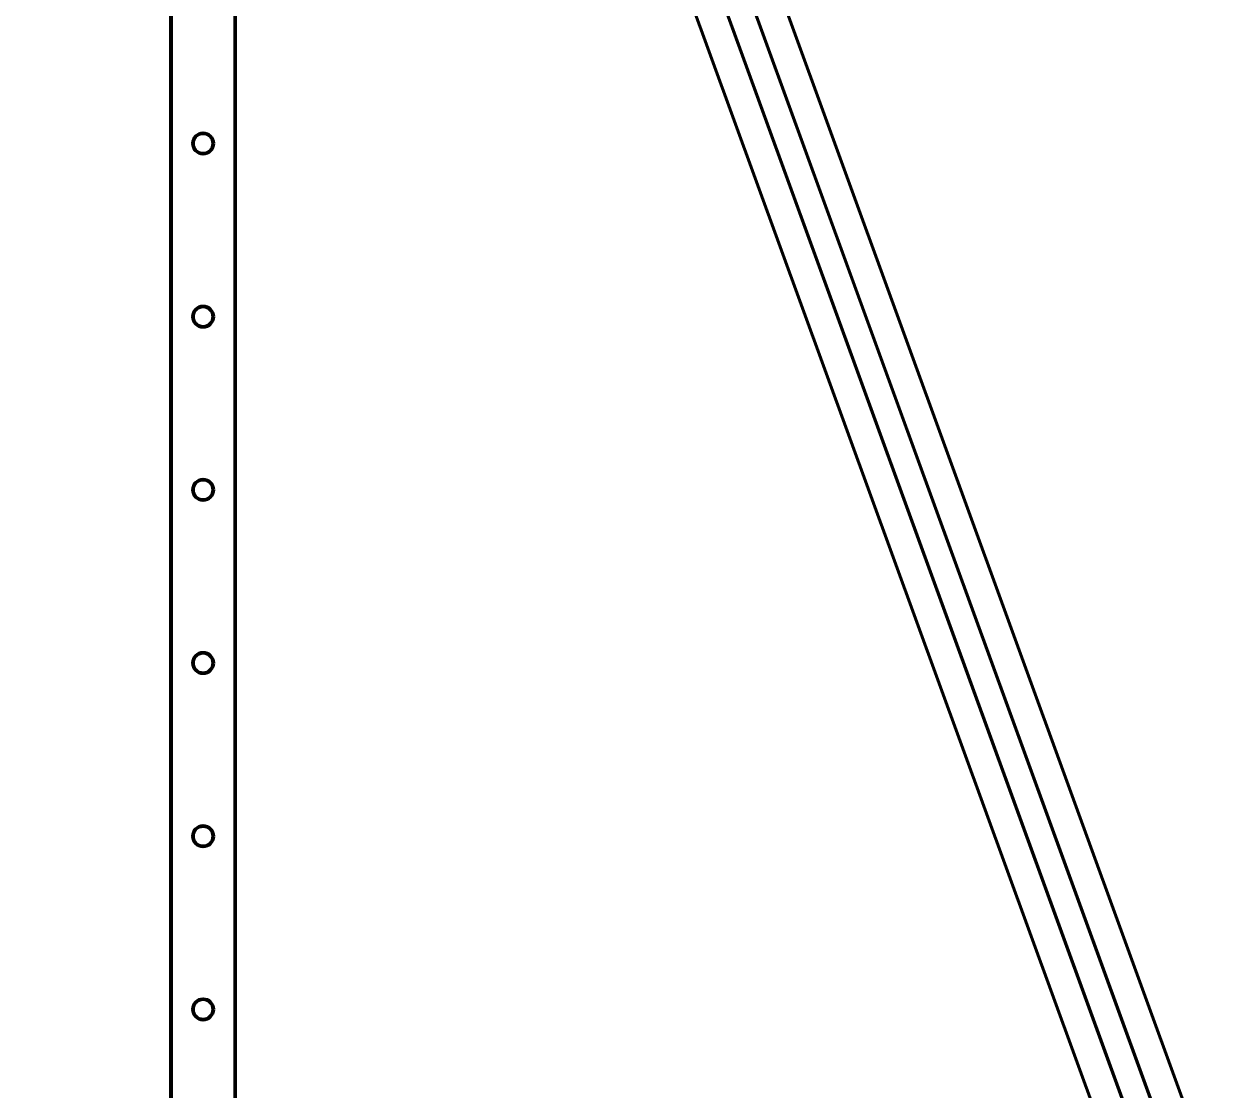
# Model space of a CAD drawing. Header units: millimetres. Extents: x 15 to 415, y 5 to 292.
# Drawn here: x 305.2 to 339.92, y 198.15 to 228.92 of the extents above; entities that cross this region are included whole.
import ezdxf

# ---------------------------------------------------------------- set-up
doc = ezdxf.new("R2010")
doc.units = ezdxf.units.MM
doc.layers.add('Annotations', color=7, linetype='Continuous')
doc.layers.add('Geometries', color=7, linetype='Continuous')
doc.styles.add('Shapr3', font='txt', dxfattribs={"height": 3.3495})
doc.dimstyles.new('ISO-25', dxfattribs={"dimtxt": 2.5, "dimasz": 2.5, "dimexe": 1.25, "dimexo": 0.625, "dimtad": 1, "dimtxsty": 'Standard', "dimcen": 2.5, "dimadec": 0, "dimazin": 0, "dimtfac": 1, "dimtmove": 0, "dimatfit": 3, "dimfxl": 1, "dimarcsym": 0})

# ---------------------------------------------------------------- blocks, each defined once
blk = doc.blocks.new('*D6')
at = {"layer": 'Annotations', "color": 0, "linetype": 'Continuous', "lineweight": 15}
for p, q in [((307.52, 273.412), (260.321, 273.412)), ((261.571, 270.912), (261.571, 182.588)), ((275, 180.088), (260.321, 180.088))]:
    blk.add_line(p, q, dxfattribs=at)
at = {"layer": 'Annotations', "color": 0}
for points in [[(261.988, 270.912), (261.154, 270.912), (261.571, 273.412)], [(261.154, 182.588), (261.988, 182.588), (261.571, 180.088)]]:
    blk.add_solid(points, dxfattribs=at)
at = {"layer": 'Defpoints', "color": 0}
for p in [(308.145, 273.412), (261.571, 180.088), (275.625, 180.088)]:
    blk.add_point(p, dxfattribs=at)
at = {"layer": 'Annotations', "color": 0, "lineweight": 15, "insert": (258.877, 231.686), "char_height": 3.3495, "attachment_point": 5, "rotation": 90, "style": 'Shapr3'}
blk.add_mtext('\\A1;746,59', dxfattribs=at)

msp = doc.modelspace()

# ---------------------------------------------------------------- linework, layer by layer
at = {"layer": 'Geometries', "linetype": 'Continuous', "lineweight": 40}
for p, q in [((309.4298, 195.9303), (309.4298, 263.6498)), ((309.4548, 194.8462), (309.4548, 263.6498)), ((311.2798, 194.8462), (311.2798, 263.6498)), ((311.3048, 195.9303), (311.3048, 263.6498)), ((312.0461, 263.6498), (337.9104, 192.5881)), ((338.8467, 192.5553), (312.9704, 263.6498)), ((339.6585, 192.5553), (316.2474, 256.8769)), ((339.6649, 192.5553), (316.4275, 256.3996)), ((338.8402, 192.5553), (315.6977, 256.1388)), ((339.9227, 194.3689), (317.4659, 256.0685))]:
    msp.add_line(p, q, dxfattribs=at)
for centre, radius in [((310.3673, 225.4712), 0.3062), ((310.3673, 225.4712), 0.2812), ((310.3673, 220.4712), 0.3062), ((310.3673, 220.4712), 0.2812), ((310.3673, 215.4712), 0.3062), ((310.3673, 215.4712), 0.2812), ((310.3673, 210.4712), 0.3062), ((310.3673, 210.4712), 0.2812), ((310.3673, 205.4712), 0.3062), ((310.3673, 205.4712), 0.2812), ((310.3673, 200.4712), 0.3062), ((310.3673, 200.4712), 0.2812)]:
    msp.add_circle(centre, radius, dxfattribs=at)

# ---------------------------------------------------------------- dimensions: what is measured, and where the dimension line sits
at = {"layer": 'Annotations', "linetype": 'Continuous', "lineweight": 15}
dim = msp.add_linear_dim(base=(261.5708, 180.0881), p1=(308.1447, 273.4119), p2=(275.6247, 180.0881), angle=90, dimstyle='ISO-25', override={"dimscale": 1, "dimgap": 0.7, "dimdec": 2, "dimlfac": 8, "dimrnd": 0.01, "dimzin": 8, "dimdsep": 44, "dimtxsty": 'Shapr3', "dimse1": 0, "dimse2": 0, "dimadec": 2, "dimtol": 0, "dimlim": 0, "dimtp": 0, "dimtm": 0, "dimtfac": 0.6, "dimtdec": 8, "dimfrac": 2, "dimtolj": 1, "dimlwd": 15, "dimlwe": 15}, dxfattribs=at)
dim.commit()
dim.dimension.update_dxf_attribs({"geometry": '*D6', "text_midpoint": (261.5708, 231.6859), "dimtype": 160})

doc.saveas('drawing.dxf')
